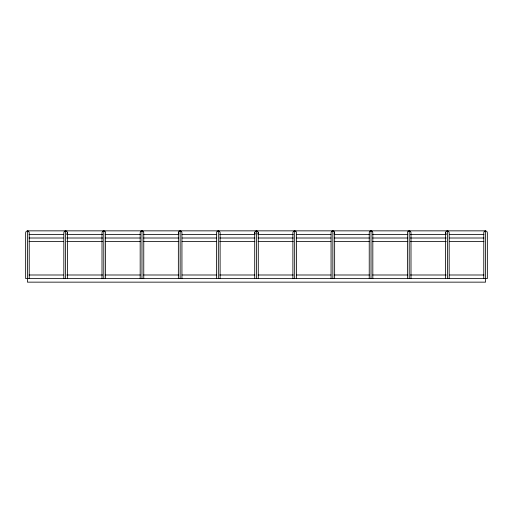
<?xml version="1.0" encoding="UTF-8"?>
<svg xmlns="http://www.w3.org/2000/svg" width="513" height="513" viewBox="0 0 513 513"><rect width="100%" height="100%" fill="white"/><g stroke="black" fill="none" stroke-linecap="round" stroke-linejoin="round"><path stroke-width="0.77" d="M66.882 233.902L67.408 232.639L66.882 231.376L65.619 230.85L64.349 231.376L63.824 232.639L63.824 278.572M178.357 278.572L178.357 232.639L178.883 231.376L180.146 230.85L181.41 231.376L181.935 232.639L181.935 278.572M254.711 278.572L254.711 232.639L255.237 231.376L256.5 230.85L257.763 231.376L258.289 232.639L258.289 278.572M257.763 233.902L258.289 232.639M334.117 233.902L334.643 232.639L334.117 231.376L332.854 230.85L331.59 231.376L331.065 232.639L331.065 278.572M445.592 278.572L445.592 232.639L446.118 231.376L447.381 230.85L448.651 231.376L449.176 232.639L449.176 278.572M105.582 278.572L105.582 232.639L105.056 231.376L103.793 230.85L102.529 231.376L102.004 232.639L102.004 278.572M143.762 278.572L143.762 232.639L143.236 231.376L141.973 230.85L140.703 231.376L140.177 232.639L140.177 278.572M220.115 278.572L220.115 232.639L219.59 231.376L218.326 230.85L217.057 231.376L216.531 232.639L216.531 278.572M296.469 278.572L296.469 232.639L295.943 231.376L294.674 230.85L293.41 231.376L292.885 232.639L292.885 278.572M372.823 278.572L372.823 232.639L372.297 231.376L371.027 230.85L369.764 231.376L369.238 232.639L369.238 278.572M410.996 278.572L410.996 232.639L410.471 231.376L409.207 230.85L407.944 231.376L407.418 232.639L407.418 278.572M29.042 234.428L63.477 234.428M66.684 234.428L102.728 234.428M105.127 234.428L140.37 234.428M143.569 234.428L178.813 234.428M182.012 234.428L216.454 234.428M219.66 234.428L254.897 234.428M258.103 234.428L293.34 234.428M296.546 234.428L330.988 234.428M334.187 234.428L369.431 234.428M372.63 234.428L407.873 234.428M410.272 234.428L446.316 234.428M449.523 234.428L483.958 234.428M29.042 238.006L63.477 238.006M66.684 238.006L102.728 238.006M105.127 238.006L140.37 238.006M143.569 238.006L178.813 238.006M182.012 238.006L216.454 238.006M219.66 238.006L254.897 238.006M258.103 238.006L293.34 238.006M296.546 238.006L330.988 238.006M334.187 238.006L369.431 238.006M372.63 238.006L407.873 238.006M410.272 238.006L446.316 238.006M449.523 238.006L483.958 238.006M29.042 241.585L63.477 241.585M66.684 241.585L102.728 241.585M105.127 241.585L140.37 241.585M143.569 241.585L178.813 241.585M182.012 241.585L216.454 241.585M219.66 241.585L254.897 241.585M258.103 241.585L293.34 241.585M296.546 241.585L330.988 241.585M334.187 241.585L369.431 241.585M372.63 241.585L407.873 241.585M410.272 241.585L446.316 241.585M449.523 241.585L483.958 241.585M29.042 274.994L63.477 274.994M66.684 274.994L102.728 274.994M105.127 274.994L140.37 274.994M143.569 274.994L178.813 274.994M182.012 274.994L216.454 274.994M219.66 274.994L254.897 274.994M258.103 274.994L293.34 274.994M296.546 274.994L330.988 274.994M334.187 274.994L369.431 274.994M372.63 274.994L407.873 274.994M410.272 274.994L446.316 274.994M449.523 274.994L483.958 274.994M445.592 232.639L446.118 233.902M254.711 232.639L255.237 233.902M178.357 232.639L178.883 233.902M483.772 278.572L483.772 232.639L484.298 231.376L485.561 230.85L486.824 231.376L487.35 232.639L487.35 278.572L25.65 278.572L25.65 232.639L26.176 231.376L27.439 230.85L485.561 230.85L485.561 282.15L27.439 282.15L27.439 230.85L28.702 231.376L29.228 232.639L29.228 278.572M447.381 230.85L447.381 278.572M409.207 230.85L409.207 278.572M371.027 230.85L371.027 278.572M334.643 232.639L334.643 278.572M332.854 230.85L332.854 278.572M294.674 230.85L294.674 278.572M256.5 230.85L256.5 278.572M218.326 230.85L218.326 278.572M180.146 230.85L180.146 278.572M141.973 230.85L141.973 278.572M103.793 230.85L103.793 278.572M67.408 232.639L67.408 278.572M65.619 230.85L65.619 278.572"/></g></svg>
